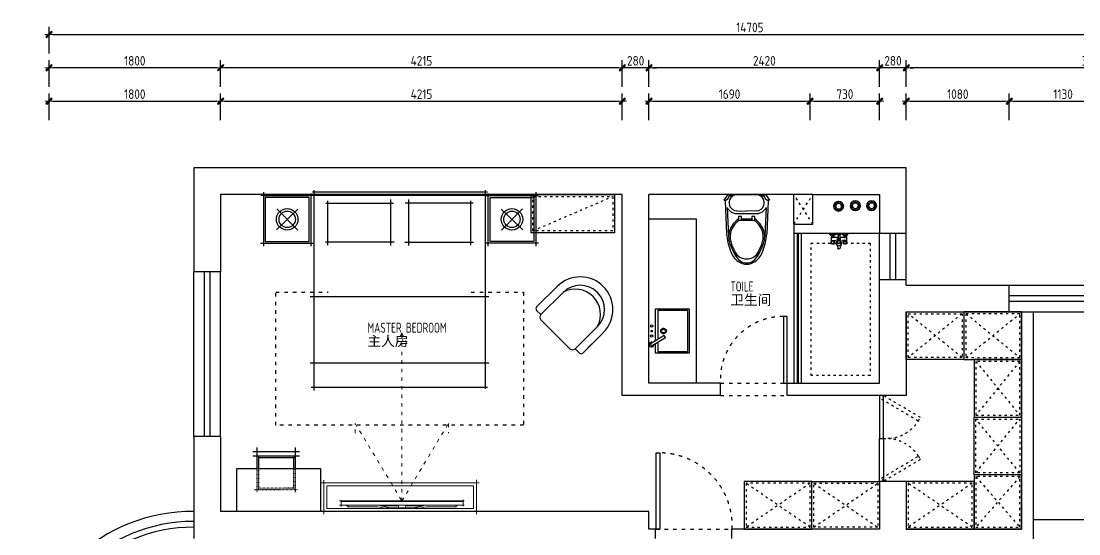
# Model space of a CAD drawing. Header units: millimetres. Extents: x -58733 to 427521, y -235734 to 553534.
# Drawn here: x 88946 to 100043, y 473504 to 478884 of the extents above; entities that cross this region are included whole.
import ezdxf

# ---------------------------------------------------------------- set-up
doc = ezdxf.new("R2010")
doc.units = ezdxf.units.MM
doc.linetypes.add('ACAD_ISO03W100', pattern=[30, 12, -18])
doc.layers.add('0.09', color=8, linetype='Continuous', lineweight=9)
doc.layers.add('P★10 文字说明', color=32, linetype='Continuous', lineweight=0)
for name, color, linetype in [('01.墙体', 7, 'Continuous'), ('02-洁具及配件（地平图显示）', 1, 'Continuous'), ('02-活动家具', 1, 'Continuous'), ('E-立面活动家具', 1, 'Continuous')]:
    doc.layers.add(name, color=color, linetype=linetype)
doc.styles.add('CCD_DIM', font='ARCHS.SHX')
doc.styles.add('编号', font='ARCHSTYL.SHX', dxfattribs={"width": 0.8})
doc.dimstyles.new('副本 海龍1：30', dxfattribs={"dimscale": 40, "dimtxt": 2.5, "dimasz": 1, "dimexe": 2, "dimexo": 2, "dimgap": 0.6, "dimtad": 1, "dimdec": 0, "dimrnd": 5, "dimdsep": 46, "dimtxsty": 'CCD_DIM', "dimblk": 'WS-cj', "dimcen": 1, "dimclrd": 251, "dimclre": 251, "dimclrt": 1, "dimadec": 0, "dimazin": 2, "dimtfac": 1, "dimtdec": 0, "dimtix": 1, "dimtmove": 2, "dimatfit": 3, "dimldrblk": 'CCD_Leader_Arrow', "dimfxl": 5, "dimfxlon": 1, "dimtolj": 1, "dimarcsym": 0})

# ---------------------------------------------------------------- blocks, each defined once
blk = doc.blocks.new('WS-cj')
blk.add_hatch(color=1).paths.add_polyline_path([(0.59, 0.82), (-0.82, -0.59), (-0.59, -0.82), (0.82, 0.59)])
at = {"color": 1, "linetype": 'ByBlock', "lineweight": 0}
for p, q in [((-1.1, 0), (0, 0)), ((0, 0), (1.1, 0))]:
    blk.add_line(p, q, dxfattribs=at)
at = {"color": 1}
blk.add_lwpolyline([(0.59, 0.82), (-0.82, -0.59), (-0.59, -0.82), (0.82, 0.59)], close=True, dxfattribs=at)
blk = doc.blocks.new('*D522')
at = {"layer": '01.墙体', "color": 251, "lineweight": -2}
for p, q in [((89238, 477844), (89238, 478124)), ((91038, 477844), (91038, 478124)), ((89278, 478044), (90998, 478044))]:
    blk.add_line(p, q, dxfattribs=at)
at = {"layer": 'Defpoints', "color": 0}
for p in [(91038, 478044), (89238, 477694), (91038, 477694)]:
    blk.add_point(p, dxfattribs=at)
at = {"layer": '01.墙体', "color": 251, "lineweight": -2, "xscale": 40, "yscale": 40, "zscale": 40, "rotation": 180}
blk.add_blockref('WS-cj', (89238, 478044), dxfattribs=at)
at = {"layer": '01.墙体', "color": 251, "lineweight": -2, "xscale": 40, "yscale": 40, "zscale": 40}
blk.add_blockref('WS-cj', (91038, 478044), dxfattribs=at)
at = {"layer": '01.墙体', "color": 1, "insert": (90138, 478118), "char_height": 100, "attachment_point": 5, "style": 'CCD_DIM'}
blk.add_mtext('\\A1;1800', dxfattribs=at)
blk = doc.blocks.new('CCD_Leader_Arrow')
at = {"color": 1, "linetype": 'ByBlock'}
blk.add_line((0, 0), (-1, 0), dxfattribs=at)
for points in [[(-0.86, 0.67), (-0.6, 0.85), (-0.24, 0), (0, 0)], [(-0.86, -0.67), (-0.6, -0.85), (-0.24, 0), (0, 0)]]:
    blk.add_solid(points, dxfattribs=at)
blk = doc.blocks.new('*D523')
at = {"layer": '01.墙体', "color": 251, "lineweight": -2}
for p, q in [((91038, 477844), (91038, 478124)), ((95253, 477844), (95253, 478124)), ((91078, 478044), (95213, 478044))]:
    blk.add_line(p, q, dxfattribs=at)
at = {"layer": 'Defpoints', "color": 0}
for p in [(95253, 478044), (91038, 477694), (95253, 477694)]:
    blk.add_point(p, dxfattribs=at)
at = {"layer": '01.墙体', "color": 251, "lineweight": -2, "xscale": 40, "yscale": 40, "zscale": 40, "rotation": 180}
blk.add_blockref('WS-cj', (91038, 478044), dxfattribs=at)
at = {"layer": '01.墙体', "color": 251, "lineweight": -2, "xscale": 40, "yscale": 40, "zscale": 40}
blk.add_blockref('WS-cj', (95253, 478044), dxfattribs=at)
at = {"layer": '01.墙体', "color": 1, "insert": (93146, 478118), "char_height": 100, "attachment_point": 5, "style": 'CCD_DIM'}
blk.add_mtext('\\A1;4215', dxfattribs=at)
blk = doc.blocks.new('*D524')
at = {"layer": '01.墙体', "color": 251, "lineweight": -2}
for p, q in [((95533, 477844), (95533, 478124)), ((97223, 477844), (97223, 478124)), ((95573, 478044), (97183, 478044))]:
    blk.add_line(p, q, dxfattribs=at)
at = {"layer": 'Defpoints', "color": 0}
for p in [(97223, 478044), (95533, 477694), (97223, 477694)]:
    blk.add_point(p, dxfattribs=at)
at = {"layer": '01.墙体', "color": 251, "lineweight": -2, "xscale": 40, "yscale": 40, "zscale": 40, "rotation": 180}
blk.add_blockref('WS-cj', (95533, 478044), dxfattribs=at)
at = {"layer": '01.墙体', "color": 251, "lineweight": -2, "xscale": 40, "yscale": 40, "zscale": 40}
blk.add_blockref('WS-cj', (97223, 478044), dxfattribs=at)
at = {"layer": '01.墙体', "color": 1, "insert": (96378, 478118), "char_height": 100, "attachment_point": 5, "style": 'CCD_DIM'}
blk.add_mtext('\\A1;1690', dxfattribs=at)
blk = doc.blocks.new('*D525')
at = {"layer": '01.墙体', "color": 251, "lineweight": -2}
for p, q in [((97223, 477844), (97223, 478124)), ((97953, 477844), (97953, 478124)), ((97263, 478044), (97913, 478044))]:
    blk.add_line(p, q, dxfattribs=at)
at = {"layer": 'Defpoints', "color": 0}
for p in [(97953, 478044), (97223, 477694), (97953, 477694)]:
    blk.add_point(p, dxfattribs=at)
at = {"layer": '01.墙体', "color": 251, "lineweight": -2, "xscale": 40, "yscale": 40, "zscale": 40, "rotation": 180}
blk.add_blockref('WS-cj', (97223, 478044), dxfattribs=at)
at = {"layer": '01.墙体', "color": 251, "lineweight": -2, "xscale": 40, "yscale": 40, "zscale": 40}
blk.add_blockref('WS-cj', (97953, 478044), dxfattribs=at)
at = {"layer": '01.墙体', "color": 1, "insert": (97588, 478118), "char_height": 100, "attachment_point": 5, "style": 'CCD_DIM'}
blk.add_mtext('\\A1;730', dxfattribs=at)
blk = doc.blocks.new('*D526')
at = {"layer": '01.墙体', "color": 251, "lineweight": -2}
for p, q in [((98233, 477844), (98233, 478124)), ((99313, 477844), (99313, 478124)), ((98273, 478044), (99273, 478044))]:
    blk.add_line(p, q, dxfattribs=at)
at = {"layer": 'Defpoints', "color": 0}
for p in [(99313, 478044), (98233, 477694), (99313, 477694)]:
    blk.add_point(p, dxfattribs=at)
at = {"layer": '01.墙体', "color": 251, "lineweight": -2, "xscale": 40, "yscale": 40, "zscale": 40, "rotation": 180}
blk.add_blockref('WS-cj', (98233, 478044), dxfattribs=at)
at = {"layer": '01.墙体', "color": 251, "lineweight": -2, "xscale": 40, "yscale": 40, "zscale": 40}
blk.add_blockref('WS-cj', (99313, 478044), dxfattribs=at)
at = {"layer": '01.墙体', "color": 1, "insert": (98773, 478118), "char_height": 100, "attachment_point": 5, "style": 'CCD_DIM'}
blk.add_mtext('\\A1;1080', dxfattribs=at)
blk = doc.blocks.new('*D527')
at = {"layer": '01.墙体', "color": 251, "lineweight": -2}
for p, q in [((99313, 477844), (99313, 478124)), ((100443, 477844), (100443, 478124)), ((99353, 478044), (100403, 478044))]:
    blk.add_line(p, q, dxfattribs=at)
at = {"layer": 'Defpoints', "color": 0}
for p in [(100443, 478044), (99313, 477694), (100443, 477694)]:
    blk.add_point(p, dxfattribs=at)
at = {"layer": '01.墙体', "color": 251, "lineweight": -2, "xscale": 40, "yscale": 40, "zscale": 40, "rotation": 180}
blk.add_blockref('WS-cj', (99313, 478044), dxfattribs=at)
at = {"layer": '01.墙体', "color": 251, "lineweight": -2, "xscale": 40, "yscale": 40, "zscale": 40}
blk.add_blockref('WS-cj', (100443, 478044), dxfattribs=at)
at = {"layer": '01.墙体', "color": 1, "insert": (99878, 478118), "char_height": 100, "attachment_point": 5, "style": 'CCD_DIM'}
blk.add_mtext('\\A1;1130', dxfattribs=at)
blk = doc.blocks.new('*D531')
at = {"layer": '01.墙体', "color": 251, "lineweight": -2}
for p, q in [((98233, 478194), (98233, 478474)), ((102153, 478194), (102153, 478474)), ((102113, 478394), (98273, 478394))]:
    blk.add_line(p, q, dxfattribs=at)
at = {"layer": 'Defpoints', "color": 0}
for p in [(98233, 478394), (98233, 477694), (102153, 477694)]:
    blk.add_point(p, dxfattribs=at)
at = {"layer": '01.墙体', "color": 251, "lineweight": -2, "xscale": 40, "yscale": 40, "zscale": 40, "rotation": 180}
blk.add_blockref('WS-cj', (98233, 478394), dxfattribs=at)
at = {"layer": '01.墙体', "color": 251, "lineweight": -2, "xscale": 40, "yscale": 40, "zscale": 40}
blk.add_blockref('WS-cj', (102153, 478394), dxfattribs=at)
at = {"layer": '01.墙体', "color": 1, "insert": (100193, 478468), "char_height": 100, "attachment_point": 5, "style": 'CCD_DIM'}
blk.add_mtext('\\A1;3920', dxfattribs=at)
blk = doc.blocks.new('*D532')
at = {"layer": '01.墙体', "color": 251, "lineweight": -2}
for p, q in [((97953, 478194), (97953, 478474)), ((98233, 478194), (98233, 478474)), ((97913, 478394), (97873, 478394)), ((98233, 478394), (97953, 478394)), ((98273, 478394), (98313, 478394))]:
    blk.add_line(p, q, dxfattribs=at)
at = {"layer": 'Defpoints', "color": 0}
for p in [(97953, 478394), (97953, 477694), (98233, 477694)]:
    blk.add_point(p, dxfattribs=at)
at = {"layer": '01.墙体', "color": 251, "lineweight": -2, "xscale": 40, "yscale": 40, "zscale": 40}
blk.add_blockref('WS-cj', (97953, 478394), dxfattribs=at)
at = {"layer": '01.墙体', "color": 251, "lineweight": -2, "xscale": 40, "yscale": 40, "zscale": 40, "rotation": 180}
blk.add_blockref('WS-cj', (98233, 478394), dxfattribs=at)
at = {"layer": '01.墙体', "color": 1, "insert": (98093, 478468), "char_height": 100, "attachment_point": 5, "style": 'CCD_DIM'}
blk.add_mtext('\\A1;280', dxfattribs=at)
blk = doc.blocks.new('*D533')
at = {"layer": '01.墙体', "color": 251, "lineweight": -2}
for p, q in [((95533, 478194), (95533, 478474)), ((97953, 478194), (97953, 478474)), ((97913, 478394), (95573, 478394))]:
    blk.add_line(p, q, dxfattribs=at)
at = {"layer": 'Defpoints', "color": 0}
for p in [(95533, 478394), (95533, 477694), (97953, 477694)]:
    blk.add_point(p, dxfattribs=at)
at = {"layer": '01.墙体', "color": 251, "lineweight": -2, "xscale": 40, "yscale": 40, "zscale": 40, "rotation": 180}
blk.add_blockref('WS-cj', (95533, 478394), dxfattribs=at)
at = {"layer": '01.墙体', "color": 251, "lineweight": -2, "xscale": 40, "yscale": 40, "zscale": 40}
blk.add_blockref('WS-cj', (97953, 478394), dxfattribs=at)
at = {"layer": '01.墙体', "color": 1, "insert": (96743, 478468), "char_height": 100, "attachment_point": 5, "style": 'CCD_DIM'}
blk.add_mtext('\\A1;2420', dxfattribs=at)
blk = doc.blocks.new('*D534')
at = {"layer": '01.墙体', "color": 251, "lineweight": -2}
for p, q in [((95253, 478194), (95253, 478474)), ((95533, 478194), (95533, 478474)), ((95213, 478394), (95173, 478394)), ((95533, 478394), (95253, 478394)), ((95573, 478394), (95613, 478394))]:
    blk.add_line(p, q, dxfattribs=at)
at = {"layer": 'Defpoints', "color": 0}
for p in [(95253, 478394), (95253, 477694), (95533, 477694)]:
    blk.add_point(p, dxfattribs=at)
at = {"layer": '01.墙体', "color": 251, "lineweight": -2, "xscale": 40, "yscale": 40, "zscale": 40}
blk.add_blockref('WS-cj', (95253, 478394), dxfattribs=at)
at = {"layer": '01.墙体', "color": 251, "lineweight": -2, "xscale": 40, "yscale": 40, "zscale": 40, "rotation": 180}
blk.add_blockref('WS-cj', (95533, 478394), dxfattribs=at)
at = {"layer": '01.墙体', "color": 1, "insert": (95393, 478468), "char_height": 100, "attachment_point": 5, "style": 'CCD_DIM'}
blk.add_mtext('\\A1;280', dxfattribs=at)
blk = doc.blocks.new('*D535')
at = {"layer": '01.墙体', "color": 251, "lineweight": -2}
for p, q in [((91038, 478194), (91038, 478474)), ((95253, 478194), (95253, 478474)), ((95213, 478394), (91078, 478394))]:
    blk.add_line(p, q, dxfattribs=at)
at = {"layer": 'Defpoints', "color": 0}
for p in [(91038, 478394), (91038, 477694), (95253, 477694)]:
    blk.add_point(p, dxfattribs=at)
at = {"layer": '01.墙体', "color": 251, "lineweight": -2, "xscale": 40, "yscale": 40, "zscale": 40, "rotation": 180}
blk.add_blockref('WS-cj', (91038, 478394), dxfattribs=at)
at = {"layer": '01.墙体', "color": 251, "lineweight": -2, "xscale": 40, "yscale": 40, "zscale": 40}
blk.add_blockref('WS-cj', (95253, 478394), dxfattribs=at)
at = {"layer": '01.墙体', "color": 1, "insert": (93146, 478468), "char_height": 100, "attachment_point": 5, "style": 'CCD_DIM'}
blk.add_mtext('\\A1;4215', dxfattribs=at)
blk = doc.blocks.new('*D536')
at = {"layer": '01.墙体', "color": 251, "lineweight": -2}
for p, q in [((89238, 478194), (89238, 478474)), ((91038, 478194), (91038, 478474)), ((90998, 478394), (89278, 478394))]:
    blk.add_line(p, q, dxfattribs=at)
at = {"layer": 'Defpoints', "color": 0}
for p in [(89238, 478394), (89238, 477694), (91038, 477694)]:
    blk.add_point(p, dxfattribs=at)
at = {"layer": '01.墙体', "color": 251, "lineweight": -2, "xscale": 40, "yscale": 40, "zscale": 40, "rotation": 180}
blk.add_blockref('WS-cj', (89238, 478394), dxfattribs=at)
at = {"layer": '01.墙体', "color": 251, "lineweight": -2, "xscale": 40, "yscale": 40, "zscale": 40}
blk.add_blockref('WS-cj', (91038, 478394), dxfattribs=at)
at = {"layer": '01.墙体', "color": 1, "insert": (90138, 478468), "char_height": 100, "attachment_point": 5, "style": 'CCD_DIM'}
blk.add_mtext('\\A1;1800', dxfattribs=at)
blk = doc.blocks.new('*D537')
at = {"layer": '01.墙体', "color": 251, "lineweight": -2}
for p, q in [((89238, 478544), (89238, 478824)), ((89278, 478744), (103903, 478744)), ((103943, 478544), (103943, 478824))]:
    blk.add_line(p, q, dxfattribs=at)
at = {"layer": 'Defpoints', "color": 0}
for p in [(103943, 478744), (89238, 477694), (103943, 477694)]:
    blk.add_point(p, dxfattribs=at)
at = {"layer": '01.墙体', "color": 251, "lineweight": -2, "xscale": 40, "yscale": 40, "zscale": 40, "rotation": 180}
blk.add_blockref('WS-cj', (89238, 478744), dxfattribs=at)
at = {"layer": '01.墙体', "color": 251, "lineweight": -2, "xscale": 40, "yscale": 40, "zscale": 40}
blk.add_blockref('WS-cj', (103943, 478744), dxfattribs=at)
at = {"layer": '01.墙体', "color": 1, "insert": (96591, 478818), "char_height": 100, "attachment_point": 5, "style": 'CCD_DIM'}
blk.add_mtext('\\A1;14705', dxfattribs=at)
blk = doc.blocks.new('G$C7D69810A')
for p, q in [((543, 2019), (-6, 2019)), ((20, 2053), (20, 1489)), ((20, 2019), (497, 2019)), ((520, 2019), (44, 2019)), ((520, 1486), (520, 2041)), ((535, 2059), (2371, 2059)), ((2357, 2019), (539, 2019)), ((550, 2075), (550, -27)), ((2350, -11), (2350, 2076)), ((2355, 2019), (2904, 2019)), ((2378, 1486), (2378, 2041)), ((2378, 2019), (2854, 2019)), ((2878, 2019), (2402, 2019)), ((2878, 2053), (2878, 1489)), ((-10, 1518), (542, 1518)), ((2908, 1518), (2357, 1518)), ((521, 9), (2367, 9)), ((535, 9), (2371, 9))]:
    blk.add_line(p, q)
at = {"color": 251}
for p, q in [((500, 1999), (40, 1999)), ((40, 1999), (40, 1538)), ((500, 1538), (500, 1999)), ((2398, 1538), (2398, 1999)), ((2398, 1999), (2858, 1999)), ((2858, 1999), (2858, 1538)), ((676, 1939), (1387, 1939)), ((698, 1499), (698, 1964)), ((1354, 1976), (1354, 1494)), ((2221, 1939), (1509, 1939)), ((1543, 1976), (1543, 1494)), ((2198, 1499), (2198, 1964)), ((383, 1877), (157, 1660)), ((380, 1657), (160, 1880)), ((2515, 1877), (2741, 1660)), ((2519, 1657), (2738, 1880)), ((40, 1538), (500, 1538)), ((1393, 1529), (671, 1529)), ((1504, 1529), (2226, 1529)), ((2858, 1538), (2398, 1538)), ((511, 960), (2387, 960)), ((511, 265), (2387, 265))]:
    blk.add_line(p, q, dxfattribs=at)
for centre, radius in [((270, 1769), 113), ((270, 1769), 85.8), ((2628, 1769), 113), ((2628, 1769), 85.8)]:
    blk.add_circle(centre, radius, dxfattribs=at)
blk = doc.blocks.new('G$C05D05230')
at = {"lineweight": 15}
for p, q in [((244, 1810), (316, 1810)), ((259, 1755), (259, 1824)), ((316, 1810), (337, 1828)), ((327, 1825), (646, 1825)), ((750, 1847), (646, 1825)), ((1049, 1847), (1151, 1825)), ((1471, 1825), (1151, 1825)), ((1482, 1810), (1461, 1828)), ((1482, 1810), (1551, 1810)), ((1539, 1819), (1539, 1754)), ((1551, 1765), (244, 1765))]:
    blk.add_line(p, q, dxfattribs=at)
at = {"color": 251, "lineweight": 5, "true_color": 0x5a5a5a}
for p, q in [((316, 1810), (1482, 1810)), ((779, 1837), (668, 1816)), ((668, 1816), (861, 1816)), ((1018, 1837), (779, 1837)), ((861, 1816), (861, 1837)), ((937, 1837), (937, 1816)), ((937, 1816), (1129, 1816)), ((1129, 1816), (1018, 1837)), ((259, 1769), (1539, 1769))]:
    blk.add_line(p, q, dxfattribs=at)
at = {"lineweight": 15}
for points in [[(80, 1905), (80, 1545)], [(1680, 1545), (1680, 1905)], [(1710, 1875), (50, 1875)], [(720, 1842), (899, 1842), (1078, 1842)], [(50, 1575), (1710, 1575)]]:
    blk.add_lwpolyline(points, dxfattribs=at)
at = {"color": 8, "lineweight": 0, "true_color": 0x737373}
blk.add_lwpolyline([(110, 1605), (1650, 1605), (1650, 1845), (110, 1845)], close=True, dxfattribs=at)
at = {"color": 250, "linetype": 'ACAD_ISO03W100', "lineweight": 0, "ltscale": 3}
for points in [[(408, 1052), (408, 953), (898, 1765), (1385, 953), (1385, 1052)], [(898, 1765), (898, 0), (965, 150)], [(898, 0), (830, 150)]]:
    blk.add_lwpolyline(points, dxfattribs=at)
blk = doc.blocks.new('A$C148A1841')
at = {"extrusion": (0, 1, 0)}
for p, q in [((0, 360), (0, 0)), ((95, 360), (0, 360)), ((460, 360), (125, 360)), ((460, 0), (460, 360)), ((0, 0), (460, 0))]:
    blk.add_line(p, q, dxfattribs=at)
at = {"color": 251, "ltscale": 10, "extrusion": (0, 1, 0)}
for p, q in [((15, 330), (15, 15)), ((114, 330), (15, 330)), ((445, 330), (143, 330)), ((445, 15), (445, 330)), ((15, 15), (445, 15))]:
    blk.add_line(p, q, dxfattribs=at)
at = {"color": 251}
for p, q in [((198, 271), (216, 271)), ((230, 288), (230, 304)), ((230, 254), (230, 238)), ((246, 271), (263, 271))]:
    blk.add_line(p, q, dxfattribs=at)
at = {"color": 251, "ltscale": 10}
blk.add_lwpolyline([(162, 252), (183, 266), (98, 402, 1), (77, 389)], format="xyb", close=True, dxfattribs=at)
at = {"color": 251}
for radius in [29.4, 19.8]:
    blk.add_circle((230, 271), radius, dxfattribs=at)
at = {"color": 251, "ltscale": 10}
blk.add_arc((88, 396), 25, 331.6515, 271.6515, dxfattribs=at)
at = {"color": 251}
for centre, major_axis, start_param, end_param in [((177, 396), (-9.43, 9.43), 0.785398, 7.068583), ((230, 396), (-6.29, 6.29), 0.785398, 7.068583), ((283, 396), (9.43, 9.43), 2.356194490192192, 8.639379797371777)]:
    blk.add_ellipse(centre, major_axis=major_axis, ratio=1, start_param=start_param, end_param=end_param, dxfattribs=at)
blk = doc.blocks.new('A$C47FE7B04')
for p, q in [((12, 67), (28, 412)), ((466, 67), (450, 412)), ((42, 0), (0, 60)), ((436, 0), (478, 60)), ((436, 0), (42, 0))]:
    blk.add_line(p, q)
at = {"color": 251}
for p, q in [((35, 136), (50, 437)), ((443, 136), (428, 437)), ((153, 278), (153, 229)), ((153, 229), (186, 229)), ((185, 271), (293, 271)), ((186, 229), (186, 271)), ((292, 256), (186, 256)), ((292, 271), (292, 229)), ((292, 229), (325, 229)), ((325, 229), (325, 278)), ((350, 200), (128, 200)), ((138, 171), (239, 175)), ((340, 171), (239, 175)), ((94, 14), (55, 14)), ((424, 14), (384, 14)), ((76, 0), (403, 0)), ((436, 0), (436, 0))]:
    blk.add_line(p, q, dxfattribs=at)
for centre, radius, start, end in [((305, 501), 254, 128, 158.7), ((239, 580), 151, 53.3224, 126.6999), ((173, 501), 254, 21.3, 52), ((704, 355), 678, 159.5, 175.2), ((-226, 355), 678, 4.8, 20.5), ((76, 64), 63.8, 177, 184.041), ((402, 64), 63.8, 355.9513, 3)]:
    blk.add_arc(centre, radius, start, end)
for centre, radius, start, end in [((302, 523), 216, 127.6232, 150.6955), ((239, 536), 140, 27.1313, 152.8687), ((239, 607), 111, 90, 128.3644), ((239, 607), 111, 51.6356, 90), ((176, 523), 216, 29.3045, 52.3768), ((667, 317), 635, 150.6001, 163.4407), ((667, 317), 620, 152.8687, 163.4334), ((-189, 317), 620, 16.5666, 27.1313), ((-189, 317), 635, 16.5593, 29.3999), ((256, 441), 206, 164.0575, 208.1206), ((256, 441), 191, 164.0809, 199.8651), ((222, 441), 191, 340.1349, 15.9191), ((222, 441), 206, 331.8794, 15.9425), ((291, 457), 244, 207.4735, 235.4741), ((291, 457), 229, 200.5577, 226.0032), ((187, 457), 244, 304.5259, 332.5265), ((187, 457), 229, 313.9968, 339.4423), ((185, 347), 76.2, 226.0032, 270), ((293, 347), 76.2, 270, 313.9968), ((137, 88), 112, 94.5, 155.1), ((144, 89), 89.8, 164.9956, 261.9532), ((141, 82), 89.1, 92.2, 160.4), ((337, 82), 89.1, 19.6, 87.8), ((334, 89), 89.8, 278.0468, 15.0044), ((341, 88), 112, 24.9, 85.5), ((5, 10), 49.9, 81.6639, 95.7795), ((5, 10), 49.9, 4.936, 81.6639), ((473, 10), 49.9, 98.403, 175.064), ((473, 10), 49.9, 84.2205, 98.403)]:
    blk.add_arc(centre, radius, start, end, dxfattribs=at)
blk = doc.blocks.new('A$C161B1048')
for p, q in [((0, 159), (58, 159)), ((0, 151), (0, 159)), ((0, 151), (16, 135)), ((16, 135), (19, 135)), ((19, 130), (16, 128)), ((16, 128), (16, 122)), ((16, 122), (19, 120)), ((19, 120), (16, 118)), ((16, 118), (16, 89)), ((19, 135), (19, 130)), ((39, 120), (86, 120)), ((40, 135), (40, 130)), ((43, 135), (40, 135)), ((40, 130), (42, 128)), ((42, 122), (40, 120)), ((42, 128), (42, 122)), ((58, 151), (43, 135)), ((58, 159), (58, 151)), ((119, 159), (71, 159)), ((86, 147), (85, 147)), ((86, 147), (86, 100)), ((95, 147), (86, 147)), ((95, 147), (104, 147)), ((104, 147), (104, 100)), ((104, 147), (106, 147)), ((104, 120), (171, 120)), ((190, 159), (132, 159)), ((132, 159), (132, 151)), ((132, 151), (147, 135)), ((147, 135), (150, 135)), ((150, 130), (148, 128)), ((148, 128), (148, 122)), ((148, 122), (150, 120)), ((150, 135), (150, 130)), ((172, 120), (171, 120)), ((172, 135), (172, 130)), ((175, 135), (172, 135)), ((172, 130), (174, 128)), ((174, 122), (172, 120)), ((174, 128), (174, 122)), ((174, 89), (174, 118)), ((190, 151), (175, 135)), ((190, 151), (190, 159)), ((18, 87), (18, 86)), ((43, 87), (55, 87)), ((43, 86), (43, 87)), ((70, 46), (79, 84)), ((70, 44), (70, 44)), ((75, 74), (75, 67)), ((79, 34), (82, 5)), ((86, 100), (104, 100)), ((86, 89), (86, 85)), ((86, 89), (104, 89)), ((88, 0), (95, 0)), ((102, 0), (95, 0)), ((104, 89), (104, 85)), ((111, 34), (107, 5)), ((111, 84), (120, 46)), ((147, 87), (134, 87)), ((147, 86), (147, 87)), ((171, 87), (171, 87)), ((171, 87), (171, 86))]:
    blk.add_line(p, q)
at = {"color": 251}
for p, q in [((58, 151), (0, 151)), ((19, 135), (29, 135)), ((19, 130), (29, 130)), ((19, 120), (29, 120)), ((23, 128), (21, 130)), ((21, 120), (23, 122)), ((23, 128), (26, 130)), ((23, 122), (23, 128)), ((23, 122), (26, 120)), ((40, 135), (29, 135)), ((40, 130), (29, 130)), ((40, 120), (29, 120)), ((35, 128), (32, 130)), ((35, 122), (32, 120)), ((35, 128), (37, 130)), ((35, 122), (35, 128)), ((37, 120), (35, 122)), ((132, 151), (190, 151)), ((150, 135), (161, 135)), ((150, 130), (161, 130)), ((150, 120), (161, 120)), ((155, 128), (153, 130)), ((153, 120), (155, 122)), ((155, 128), (158, 130)), ((155, 122), (155, 128)), ((155, 122), (158, 120)), ((172, 135), (161, 135)), ((172, 130), (161, 130)), ((172, 120), (161, 120)), ((167, 128), (164, 130)), ((167, 122), (164, 120)), ((167, 128), (169, 130)), ((167, 122), (167, 128)), ((169, 120), (167, 122)), ((15, 54), (20, 78)), ((18, 87), (43, 87)), ((18, 86), (43, 86)), ((31, 52), (19, 52)), ((31, 52), (42, 52)), ((46, 54), (41, 78)), ((76, 58), (74, 63)), ((79, 57), (76, 58)), ((80, 67), (79, 57)), ((89, 65), (93, 53)), ((93, 53), (98, 53)), ((98, 53), (101, 65)), ((110, 68), (110, 57)), ((110, 57), (114, 58)), ((115, 74), (114, 69)), ((114, 58), (116, 65)), ((121, 44), (121, 44)), ((143, 54), (149, 78)), ((171, 87), (147, 87)), ((171, 86), (147, 86)), ((159, 52), (147, 52)), ((159, 52), (171, 52)), ((175, 54), (169, 78))]:
    blk.add_line(p, q, dxfattribs=at)
for centre, radius, start, end in [((86, 163), 16.1, 196.4663, 264.7097), ((104, 163), 16.1, 275.2903, 343.5337), ((172, 118), 2, 0, 90), ((216, 37), 206, 167.1247, 175.6663), ((32, 106), 57, 247.8225, 268.6863), ((19, 81), 4.17, 95.2861, 155.1491), ((18, 89), 2.26, 180, 283.6855), ((29, 106), 57, 271.3137, 292.1775), ((42, 81), 4.17, 24.8509, 84.7139), ((-155, 37), 206, 4.3337, 12.8753), ((55, 66), 20.9, 23.4502, 90), ((76, 43), 6.14, 155.6461, 180), ((76, 43), 6.14, 180, 221.2126), ((85, 51), 18.4, 221.2126, 244.6886), ((91, 64), 32.8, 244.6886, 258.9162), ((80, 84), 0.732, 111.5874, 180), ((80, 84), 0.732, 180, 248.4126), ((87, 66), 20.2, 99.3077, 111.5874), ((87, 102), 20.2, 248.4126, 260.6923), ((88, 6), 5.6, 186.0979, 272.3749), ((93, 94), 9.16, 140.1022, 219.8978), ((92, 37), 49.5, 96.7319, 99.3077), ((92, 131), 49.5, 260.6923, 266.1163), ((95, 85), 53.9, 258.9162, 270), ((87, 85), 0.443, 180, 247.4671), ((91, 95), 11, 247.4671, 260.2489), ((93, 111), 26.9, 260.2489, 265.9284), ((95, 178), 96.5, 266.1163, 270), ((95, 136), 52.2, 265.9284, 270), ((95, 136), 52.2, 270, 274.0716), ((95, 178), 96.5, 270, 273.8837), ((95, 85), 53.9, 270, 281.0838), ((97, 111), 26.9, 274.0716, 279.7511), ((100, 95), 11, 279.7511, 292.5329), ((98, 131), 49.5, 273.8837, 279.3077), ((102, 6), 5.6, 267.6251, 353.9021), ((97, 94), 9.16, 320.1022, 39.8978), ((98, 37), 49.5, 80.6923, 83.2681), ((104, 85), 0.443, 292.5329, 0), ((99, 64), 32.8, 281.0838, 295.3114), ((103, 66), 20.2, 68.4126, 80.6923), ((103, 102), 20.2, 279.3077, 291.5874), ((110, 84), 0.732, 291.5874, 0), ((110, 84), 0.732, 360, 68.4126), ((105, 51), 18.4, 295.3114, 318.7874), ((134, 66), 20.9, 90, 156.5498), ((115, 43), 6.14, 318.7874, 0), ((115, 43), 6.14, 0, 24.3539), ((345, 37), 206, 167.1247, 175.6663), ((160, 106), 57, 247.8225, 268.6863), ((147, 81), 4.17, 95.2861, 155.1491), ((158, 106), 57, 271.3137, 292.1775), ((172, 89), 2.26, 256.3145, 0), ((171, 81), 4.17, 24.8509, 84.7139), ((-27, 37), 206, 4.3337, 12.8753)]:
    blk.add_arc(centre, radius, start, end)
for centre, radius, start, end in [((95, 100), 17, 122.2278, 235.4154), ((95, 100), 17, 304.4767, 58.4244), ((11, 60), 7.1, 268.6863, 306.614), ((-79, 60), 94, 356.2802, 9.9331), ((19, 57), 4.74, 212.3784, 270), ((30, 73), 10.8, 86.7185, 152.529), ((31, 73), 10.8, 27.471, 93.2815), ((42, 57), 4.74, 270, 327.6216), ((140, 60), 94, 170.0669, 183.7198), ((51, 60), 7.1, 233.386, 271.3137), ((84, 94), 5.2, 68.9619, 78.2634), ((84, 95), 5.2, 281.7366, 291.0381), ((84, 94), 4.83, 47.1211, 68.9619), ((84, 95), 4.83, 291.0381, 312.8789), ((84, 94), 4.53, 24.0405, 47.1211), ((84, 95), 4.53, 312.8789, 335.9595), ((85, 94), 4.18, 0, 24.0405), ((85, 94), 4.18, 335.9595, 0), ((94, 94), 4.18, 155.9595, 180), ((94, 94), 4.18, 180, 204.0405), ((95, 94), 4.53, 132.8789, 155.9595), ((95, 95), 4.53, 204.0405, 227.1211), ((95, 94), 4.83, 111.0381, 132.8789), ((95, 95), 4.83, 227.1211, 248.9619), ((95, 94), 5.2, 90, 111.0381), ((95, 95), 5.2, 248.9619, 270), ((95, 94), 5.2, 68.9619, 90), ((95, 95), 5.2, 270, 291.0381), ((95, 94), 4.83, 47.1211, 68.9619), ((95, 95), 4.83, 291.0381, 312.8789), ((95, 94), 4.53, 24.0405, 47.1211), ((95, 95), 4.53, 312.8789, 335.9595), ((96, 94), 4.18, 0, 24.0405), ((96, 94), 4.18, 335.9595, 0), ((106, 94), 4.18, 155.9595, 180), ((106, 94), 4.18, 180, 204.0405), ((106, 94), 4.53, 132.8789, 155.9595), ((106, 95), 4.53, 204.0405, 227.1211), ((106, 94), 4.83, 111.0381, 132.8789), ((106, 95), 4.83, 227.1211, 248.9619), ((106, 94), 5.2, 101.7366, 111.0381), ((106, 95), 5.2, 248.9619, 258.2634), ((139, 60), 7.1, 268.6863, 306.614), ((49, 60), 94, 356.2802, 9.9331), ((147, 57), 4.74, 212.3784, 270), ((158, 73), 10.8, 86.7185, 152.529), ((160, 73), 10.8, 27.471, 93.2815), ((171, 57), 4.74, 270, 327.6216), ((269, 60), 94, 170.0669, 183.7198), ((179, 60), 7.1, 233.386, 271.3137)]:
    blk.add_arc(centre, radius, start, end, dxfattribs=at)
blk = doc.blocks.new('zw$E87')
for p, q in [((411, 755), (456, 800)), ((707, 585), (492, 800)), ((358, 755), (52, 450)), ((52, 396), (7, 351)), ((7, 316), (223, 100)), ((7, 316), (103, 220))]:
    blk.add_line(p, q)
at = {"color": 251}
for p, q in [((645, 522), (411, 755)), ((52, 396), (285, 163)), ((52, 396), (143, 305))]:
    blk.add_line(p, q, dxfattribs=at)
for centre, radius, start, end in [((474, 782), 25, 45, 135), ((384, 728), 38.1, 45, 135), ((465, 342), 342, 225, 45), ((79, 423), 38.1, 135, 225), ((25, 333), 25, 135, 225)]:
    blk.add_arc(centre, radius, start, end)
for centre, radius, start, end in [((465, 342), 254, 225, 45), ((413, 395), 265, 241.2602, 28.7398)]:
    blk.add_arc(centre, radius, start, end, dxfattribs=at)
blk = doc.blocks.new('A$C2EBB641D')
for p, q in [((533, 667), (200, 667)), ((267, 733), (267, 0)), ((333, 733), (333, 0)), ((200, 67), (533, 67))]:
    blk.add_line(p, q)
at = {"color": 250, "linetype": 'ACAD_ISO03W100', "ltscale": 0.1}
for p, q in [((907, 667), (533, 667)), ((867, 27), (867, 707)), ((853, 640), (533, 640)), ((840, 80), (840, 653)), ((533, 93), (853, 93)), ((533, 67), (907, 67))]:
    blk.add_line(p, q, dxfattribs=at)
at = {"color": 251}
for p, q in [((533, 640), (347, 640)), ((360, 653), (360, 80)), ((347, 93), (533, 93))]:
    blk.add_line(p, q, dxfattribs=at)

msp = doc.modelspace()

# ---------------------------------------------------------------- linework, layer by layer
at = {"color": 1}
for p, q in [((95533, 476808.6), (96033, 476808.6)), ((96033, 475084.5), (96033, 476808.6)), ((97953, 476174.5), (97953, 476654.5)), ((98233, 476174.5), (98233, 476654.5)), ((90758, 474524.5), (90758, 476254.5)), ((91038, 474524.5), (91038, 476254.5)), ((99313, 476114.5), (100443, 476114.5)), ((99313, 475834.5), (100443, 475834.5)), ((99563, 473654.5), (100163, 473654.5))]:
    msp.add_line(p, q, dxfattribs=at)
at = {"color": 251}
for p, q in [((98063, 476174.5), (98063, 476654.5)), ((98123, 476174.5), (98123, 476654.5)), ((90868, 474524.5), (90868, 476254.5)), ((90928, 474524.5), (90928, 476254.5)), ((99313, 476004.5), (100443, 476004.5)), ((99313, 475944.5), (100443, 475944.5))]:
    msp.add_line(p, q, dxfattribs=at)
at = {"color": 1}
msp.add_arc((90743.4, 471941.8), 1797.7, 89.53277, 263.4411, dxfattribs=at)
at = {"color": 251}
for radius in [1695.1, 1635.1]:
    msp.add_arc((90753.1, 471939.4), radius, 89.81357, 269.24098, dxfattribs=at)
at = {"layer": '0.09', "color": 8, "lineweight": 35, "ltscale": 150}
for p, q in [((97522.4, 476974.1), (97522.4, 476992.9)), ((97698.6, 476979.3), (97698.6, 476998.1)), ((97868.7, 476979.3), (97868.7, 476998.1)), ((97471.3, 476942.3), (97490.1, 476942.3)), ((97522.4, 476891.8), (97522.4, 476910.6)), ((97553.6, 476942.3), (97572.4, 476942.3)), ((97647.5, 476947.5), (97666.3, 476947.5)), ((97698.6, 476897), (97698.6, 476915.7)), ((97729.8, 476947.5), (97748.6, 476947.5)), ((97817.7, 476947.5), (97836.5, 476947.5)), ((97868.7, 476897), (97868.7, 476915.7)), ((97900, 476947.5), (97918.8, 476947.5))]:
    msp.add_line(p, q, dxfattribs=at)
for centre, major_axis, start_param, end_param in [((97521.9, 476942.3), (0, 50.5), -1.5707791, 4.7124062), ((97521.9, 476942.3), (0, 31.8), 4.712273, 10.9954583), ((97698.1, 476947.5), (0, 50.5), -1.5707791, 4.7124062), ((97698.1, 476947.5), (0, 31.8), 4.712273, 10.9954583), ((97868.2, 476947.5), (0, 50.5), -1.5707791, 4.7124062), ((97868.2, 476947.5), (0, 31.8), 4.712273, 10.9954583)]:
    msp.add_ellipse(centre, major_axis=major_axis, ratio=1, start_param=start_param, end_param=end_param, dxfattribs=at)
at = {"layer": '01.墙体'}
for p, q in [((98233, 477344.5), (90758, 477344.5)), ((90758, 477344.5), (90758, 476254.5)), ((98233, 476654.5), (98233, 477344.5)), ((95253, 477064.5), (91038, 477064.5)), ((91038, 477064.5), (91038, 476254.5)), ((95253, 475474.5), (95253, 477064.5)), ((97253, 477064.5), (95533, 477064.5)), ((95533, 475084.5), (95533, 477064.5)), ((95533, 475474.5), (95533, 477064.5)), ((97253, 476754.5), (97253, 477064.5)), ((97253, 476754.5), (97253, 477064.5)), ((97053, 476754.5), (97053, 476654.5)), ((97053, 476754.5), (97253, 476754.5)), ((98233, 476654.5), (97053, 476654.5)), ((91038, 476254.5), (90758, 476254.5)), ((97953, 475084.5), (97953, 476174.5)), ((97953, 476174.5), (98233, 476174.5)), ((98233, 476114.5), (98233, 476174.5)), ((98233, 476114.5), (99313, 476114.5)), ((99313, 475834.5), (99313, 476114.5)), ((98233, 475834.5), (99313, 475834.5)), ((98233, 475834.5), (98233, 474954.5)), ((99443, 475834.5), (99443, 473554.5)), ((99563, 475834.5), (99563, 472604.5)), ((95253, 474954.5), (95253, 475474.5)), ((96283, 475084.5), (95533, 475084.5)), ((96283, 474954.5), (96283, 475084.5)), ((96983, 474954.5), (96983, 475084.5)), ((96983, 475084.5), (97953, 475084.5)), ((95533, 474954.5), (95253, 474954.5)), ((96283, 474954.5), (95533, 474954.5)), ((98233, 474954.5), (96983, 474954.5)), ((90758, 474524.5), (90758, 473454.5)), ((91038, 474524.5), (90758, 474524.5)), ((91038, 474524.5), (91038, 473739.5)), ((98233, 474054.5), (97953, 474054.5)), ((97953, 474054.5), (97953, 473554.5)), ((98233, 474054.5), (98233, 473554.5)), ((95533, 473739.5), (91038, 473739.5)), ((95533, 473554.5), (95533, 473739.5)), ((95603, 473554.5), (95533, 473554.5)), ((95603, 473454.5), (95603, 473554.5)), ((97953, 473554.5), (96403, 473554.5)), ((96403, 473454.5), (96403, 473554.5)), ((99443, 473554.5), (98233, 473554.5))]:
    msp.add_line(p, q, dxfattribs=at)
at = {"layer": '01.墙体', "color": 8}
msp.add_lwpolyline([(97253, 477064.5), (97953, 477064.5), (97953, 476654.5)], dxfattribs=at)
at = {"layer": '02-洁具及配件（地平图显示）', "ltscale": 0.8}
msp.add_line((97053, 476754.5), (97053, 477064.5), dxfattribs=at)
at = {"layer": '02-洁具及配件（地平图显示）', "color": 251, "ltscale": 0.8}
for points in [[(97053, 476654.5), (97053, 475084.5)], [(97133, 475084.5), (97133, 476654.5)]]:
    msp.add_lwpolyline(points, dxfattribs=at)
at = {"layer": '02-洁具及配件（地平图显示）', "ltscale": 0.8}
for points in [[(97088, 476654.5), (97088, 475084.5)], [(97098, 476654.5), (97098, 475084.5)]]:
    msp.add_lwpolyline(points, dxfattribs=at)
at = {"layer": '02-活动家具', "color": 251, "linetype": 'ACAD_ISO03W100', "ltscale": 2}
for p, q in [((94315.3, 476684.5), (95152.4, 477044.5)), ((97053, 476754.5), (97253, 477064.5)), ((97253, 476754.5), (97053, 477064.5)), ((98818, 475814.5), (98253, 475354.5)), ((98818, 475354.5), (98253, 475814.5)), ((98858, 475814.5), (99423, 475354.5)), ((98858, 475354.5), (99423, 475814.5)), ((99423, 475314.5), (98963, 474749.5)), ((98963, 475314.5), (99423, 474749.5)), ((99423, 474144.5), (98963, 474709.5)), ((98963, 474144.5), (99423, 474709.5)), ((99423, 474104.5), (98963, 473574.5)), ((98963, 474104.5), (99423, 473574.5)), ((97223, 473574.5), (96553, 474034.5)), ((97223, 474034.5), (96553, 473574.5)), ((97263, 473574.5), (97933, 474034.5)), ((97263, 474034.5), (97933, 473574.5)), ((98923, 473574.5), (98253, 474034.5)), ((98923, 474034.5), (98253, 473574.5))]:
    msp.add_line(p, q, dxfattribs=at)
at = {"layer": '02-活动家具', "color": 8, "linetype": 'ACAD_ISO03W100', "ltscale": 3}
for p, q in [((96283, 475084.5), (96983, 475084.5)), ((96283, 474954.5), (96983, 474954.5)), ((95606.8, 473554.5), (96406.8, 473554.5))]:
    msp.add_line(p, q, dxfattribs=at)
at = {"layer": '02-活动家具'}
for points in [[(95172.4, 477064.5), (95172.4, 476664.5), (94295.3, 476664.5), (94295.3, 477064.5)], [(96983, 475084.5), (96983, 475784.5), (96943, 475784.5), (96943, 475084.5)], [(98233, 475334.5), (98233, 475834.5), (98838, 475834.5), (98838, 475334.5)], [(99443, 475334.5), (99443, 475834.5), (98838, 475834.5), (98838, 475334.5)], [(98943, 474729.5), (99443, 474729.5), (99443, 475334.5), (98943, 475334.5)], [(97953, 474504.5), (97993.9, 474504.5), (97993.9, 474954.5), (97953, 474954.5)], [(98943, 474729.5), (99443, 474729.5), (99443, 474124.5), (98943, 474124.5)], [(97953, 474504.5), (97993.9, 474504.5), (97993.9, 474054.5), (97953, 474054.5)], [(95606.8, 473554.5), (95606.8, 474354.5), (95646.8, 474354.5), (95646.8, 473554.5)], [(92085.6, 474189.5), (92085.6, 473739.5), (91208.5, 473739.5), (91208.5, 474189.5)], [(98943, 473554.5), (99443, 473554.5), (99443, 474124.5), (98943, 474124.5)], [(96533, 474054.5), (96533, 473554.5), (97243, 473554.5), (97243, 474054.5)], [(97953, 474054.5), (97953, 473554.5), (97243, 473554.5), (97243, 474054.5)], [(98233, 474054.5), (98233, 473554.5), (98943, 473554.5), (98943, 474054.5)]]:
    msp.add_lwpolyline(points, close=True, dxfattribs=at)
at = {"layer": '02-活动家具', "color": 251, "linetype": 'ACAD_ISO03W100', "ltscale": 2}
for points in [[(95152.4, 477044.5), (95152.4, 476684.5), (94315.3, 476684.5), (94315.3, 477044.5)], [(97233, 476554.5), (97853, 476554.5), (97853, 475164.5), (97233, 475164.5)], [(98253, 475354.5), (98253, 475814.5), (98818, 475814.5), (98818, 475354.5)], [(99423, 475354.5), (99423, 475814.5), (98858, 475814.5), (98858, 475354.5)], [(98963, 474749.5), (99423, 474749.5), (99423, 475314.5), (98963, 475314.5)], [(98360.1, 474689.6), (98380.9, 474724.8), (97993.9, 474954.5), (97973.1, 474919.3)], [(98963, 474709.5), (99423, 474709.5), (99423, 474144.5), (98963, 474144.5)], [(98360.1, 474319.3), (98380.9, 474284.1), (97993.9, 474054.5), (97973.1, 474089.6)], [(98963, 473574.5), (99423, 473574.5), (99423, 474104.5), (98963, 474104.5)], [(96553, 474034.5), (96553, 473574.5), (97223, 473574.5), (97223, 474034.5)], [(97933, 474034.5), (97933, 473574.5), (97263, 473574.5), (97263, 474034.5)], [(98253, 474034.5), (98253, 473574.5), (98923, 473574.5), (98923, 474034.5)]]:
    msp.add_lwpolyline(points, close=True, dxfattribs=at)
at = {"layer": '02-活动家具', "color": 8, "linetype": 'ACAD_ISO03W100', "ltscale": 3}
msp.add_lwpolyline([(93667.2, 476038.8), (94217.2, 476038.8), (94217.2, 474644.5), (91617.2, 474644.5), (91617.2, 476038.8), (92167.2, 476038.8)], dxfattribs=at)
for centre, radius, start, end in [((96941.1, 475125.2), 659.3, 89.82936, 183.54), ((95636.8, 473584), 770.6, 357.80597, 89.25642)]:
    msp.add_arc(centre, radius, start, end, dxfattribs=at)
at = {"layer": '02-活动家具', "color": 251, "linetype": 'ACAD_ISO03W100', "ltscale": 2}
for centre, start, end in [((98020.1, 474907.1), 266.27453, 327.38731), ((98020.1, 474101.8), 32.61269, 93.72547)]:
    msp.add_arc(centre, 403.5, start, end, dxfattribs=at)

# ---------------------------------------------------------------- block references
at = {"layer": '02-洁具及配件（地平图显示）', "ltscale": 0.8, "rotation": 180}
msp.add_blockref('A$C47FE7B04', (96796.7, 477064.5), dxfattribs=at)
at = {"layer": '02-洁具及配件（地平图显示）', "rotation": 90.00000000000006}
msp.add_blockref('A$C148A1841', (95956.6, 475402.8), dxfattribs=at)
at = {"layer": '02-活动家具'}
msp.add_blockref('G$C7D69810A', (91467, 475035.5), dxfattribs=at)
at = {"layer": '02-活动家具', "rotation": 90}
msp.add_blockref('zw$E87', (95154, 475393.5), dxfattribs=at)
at = {"layer": '02-活动家具', "xscale": -1, "rotation": 180.0035659034049}
msp.add_blockref('G$C05D05230', (92042.7, 475614.4), dxfattribs=at)
at = {"layer": '02-活动家具', "xscale": -0.6666666666669698, "yscale": 0.6666666666669698, "zscale": 0.6666666666669698, "rotation": 89.9999999999996}
msp.add_blockref('A$C2EBB641D', (91866.3, 474545.4), dxfattribs=at)
at = {"layer": 'E-立面活动家具', "xscale": -1}
msp.add_blockref('A$C161B1048', (97620.2, 476495.7), dxfattribs=at)

# ---------------------------------------------------------------- texts
at = {"layer": 'P★10 文字说明', "char_height": 105, "attachment_point": 1, "line_spacing_factor": 0.8, "style": '编号'}
for s, insert in [('TOILE\\P{\\Fￎￄￗￖ;\\W1.0000;卫生间}', (96386.7, 476152.3)), ('MASTER BEDROOM\\P{\\Fￎￄￗￖ;\\W1.0000;主人房}', (92579.9, 475719.8))]:
    msp.add_mtext(s, dxfattribs=dict(at, insert=insert))

# ---------------------------------------------------------------- dimensions: what is measured, and where the dimension line sits
at = {"layer": '01.墙体', "color": 4}
for base, p1, p2, picture, middle in [((103943, 478744.5), (89238.1, 477694.5), (103943, 477694.5), '*D537', (96590.6, 478818.5)), ((89238.1, 478394.5), (91038, 477694.5), (89238.1, 477694.5), '*D536', (90138.1, 478468.5)), ((91038, 478394.5), (95253, 477694.5), (91038, 477694.5), '*D535', (93145.5, 478468.5)), ((95253, 478394.5), (95533, 477694.5), (95253, 477694.5), '*D534', (95393, 478468.5)), ((95533, 478394.5), (97953, 477694.5), (95533, 477694.5), '*D533', (96743, 478468.5)), ((97953, 478394.5), (98233, 477694.5), (97953, 477694.5), '*D532', (98093, 478468.5)), ((98233, 478394.5), (102153, 477694.5), (98233, 477694.5), '*D531', (100193, 478468.5)), ((91038, 478044.5), (89238.1, 477694.5), (91038, 477694.5), '*D522', (90138.1, 478118.5)), ((95253, 478044.5), (91038, 477694.5), (95253, 477694.5), '*D523', (93145.5, 478118.5)), ((97223, 478044.5), (95533, 477694.5), (97223, 477694.5), '*D524', (96378, 478118.5)), ((97953, 478044.5), (97223, 477694.5), (97953, 477694.5), '*D525', (97588, 478118.5)), ((99313, 478044.5), (98233, 477694.5), (99313, 477694.5), '*D526', (98773, 478118.5)), ((100443, 478044.5), (99313, 477694.5), (100443, 477694.5), '*D527', (99878, 478118.5))]:
    dim = msp.add_linear_dim(base=base, p1=p1, p2=p2, dimstyle='副本 海龍1：30', dxfattribs=at)
    dim.commit()
    dim.dimension.update_dxf_attribs({"geometry": picture, "text_midpoint": middle})

doc.saveas('drawing.dxf')
